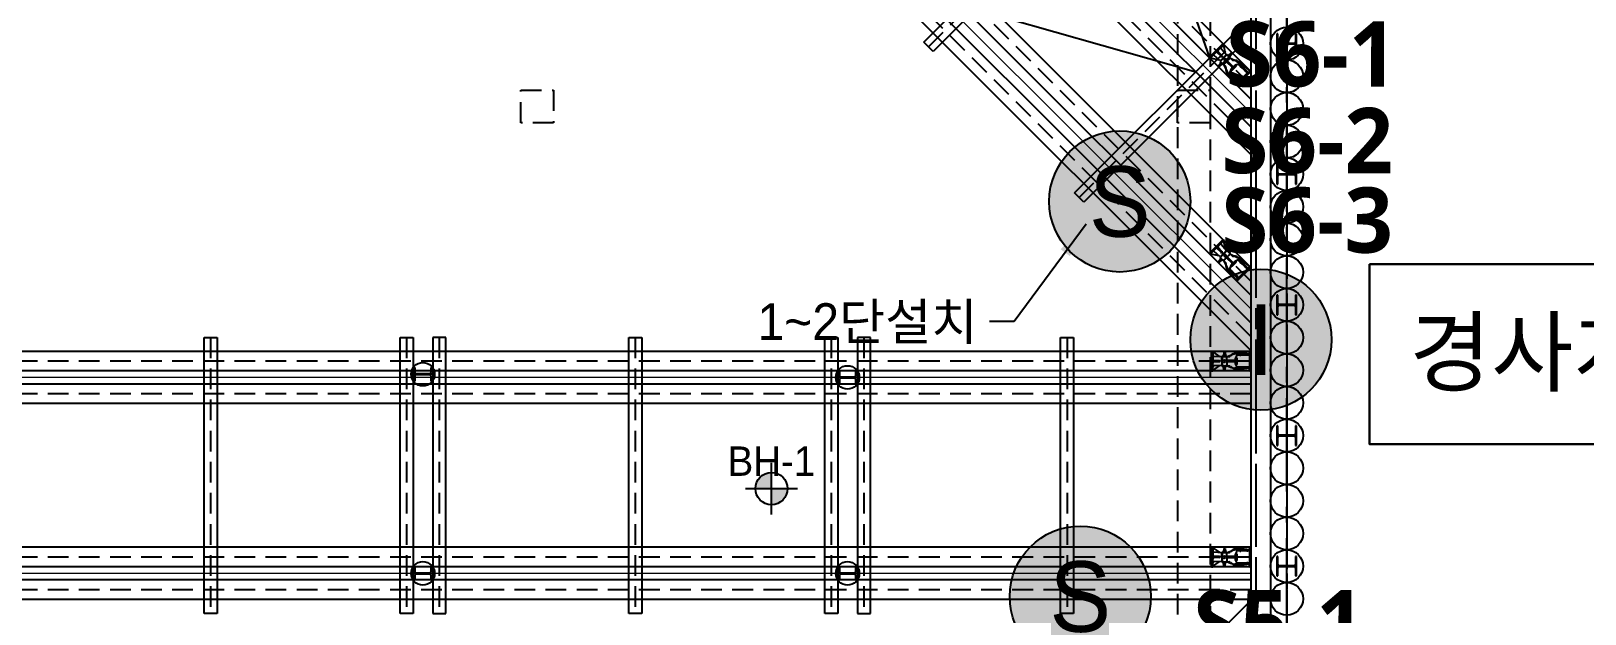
# Model space of a CAD drawing. Header units: millimetres. Extents: x 1073475 to 2890243, y -1340830 to -367733.
# Drawn here: x 2518226 to 2542011, y -415668 to -406744 of the extents above; entities that cross this region are included whole.
import ezdxf
from ezdxf.enums import TextEntityAlignment as Align
from ezdxf.xclip import XClip

# ---------------------------------------------------------------- set-up
doc = ezdxf.new("R2010")
doc.units = ezdxf.units.MM
doc.header["$LTSCALE"] = 50
doc.header["$XCLIPFRAME"] = 2
doc.header["$PDMODE"] = 3
doc.header["$PDSIZE"] = 100
for name, pattern in [('ANYANG3', [3, 2, -1]), ('CENTER2', [28.575, 19.05, -3.175, 3.175, -3.175]), ('HIDDEN', [9.525, 6.35, -3.175]), ('PHANTOM', [63.5, 31.75, -6.35, 6.35, -6.35, 6.35, -6.35])]:
    doc.linetypes.add(name, pattern=pattern)
doc.layers.add('_0', color=7, linetype='Continuous', lineweight=0)
for name, color, linetype in [('ANGLE', 1, 'Continuous'), ('C-DIM', 7, 'Continuous'), ('CEN', 1, 'CENTER2'), ('CIP', 1, 'Continuous'), ('H-BEAM', 5, 'Continuous'), ('H-BEAM-상부', 173, 'Continuous'), ('HPILE-300x200', 3, 'Continuous'), ('NO', 2, 'Continuous'), ('POST PILE', 6, 'Continuous'), ('SITE', 7, 'PHANTOM'), ('ST-CEN', 1, 'HIDDEN'), ('ST-CEN(상부 H-BEAM)', 1, 'HIDDEN'), ('ST-CEN(하부 H-BEAM)', 1, 'HIDDEN'), ('STRUT', 3, 'Continuous'), ('WALE-1', 3, 'Continuous'), ('건축', 233, 'HIDDEN'), ('계측기 변형률계', 150, 'Continuous'), ('계측기 지중경사계', 97, 'Continuous'), ('단면', 4, 'Continuous'), ('대지경계선', 6, 'PHANTOM'), ('연속지적도', 32, 'Continuous'), ('유압JACK', 2, 'Continuous'), ('주상도', 7, 'Continuous'), ('지번', 4, 'Continuous'), ('측량점_높이', 8, 'Continuous'), ('측량점_심볼', 7, 'Continuous'), ('현황', 9, 'Continuous')]:
    doc.layers.add(name, color=color, linetype=linetype)
doc.styles.get("Standard").update_dxf_attribs({"font": ''})
doc.styles.add('굴림체', font='')
doc.styles.add('돋움', font='')
doc.styles.add('로고', font='malgunbd.ttf')
doc.styles.get('Standard').set_extended_font_data('Dotum')
doc.styles.get('굴림체').set_extended_font_data('Dotum')
doc.styles.get('돋움').set_extended_font_data('Dotum')
doc.linetypes.add('WATER_LINE', pattern='A,12.7,-5.08,["WATER",Standard,S=2.54,R=0,X=-2.54,Y=-1.27],-6.35', length=24.13)
doc.dimstyles.new('SAM-200-지시선', dxfattribs={"dimscale": 0.1, "dimtxt": 300, "dimasz": 360, "dimexe": 70, "dimexo": 0, "dimgap": 100, "dimtad": 1, "dimdec": 0, "dimzin": 0, "dimdsep": 46, "dimlunit": 6, "dimtxsty": '돋움', "dimcen": 100, "dimclrd": 1, "dimclre": 1, "dimclrt": 256, "dimadec": 0, "dimazin": 0, "dimtfac": 1, "dimtdec": 0, "dimtix": 1, "dimtmove": 2, "dimatfit": 3, "dimfxl": 70, "dimtolj": 1, "dimtzin": 0, "dimlwd": -1, "dimlwe": -1, "dimarcsym": 0})

# ---------------------------------------------------------------- blocks, each defined once
blk = doc.blocks.new('A$405090834614')
at = {"layer": 'SITE', "color": 251, "linetype": 'ANYANG3', "ltscale": 0.5}
blk.add_line((134628, 120624), (170018, 124364), dxfattribs=at)
at = {"layer": '연속지적도', "color": 251}
blk.add_line((170018, 124364), (134628, 120624), dxfattribs=at)
at = {"layer": '측량점_심볼', "color": 251}
for p in [(150417, 137458), (152173, 126315)]:
    blk.add_point(p, dxfattribs=at)
at = {"layer": '지번', "color": 251, "style": '굴림체'}
blk.add_text('1280 대', height=450, rotation=0.0211, dxfattribs=at).set_placement((150805, 137948), align=Align.MIDDLE_CENTER)
at = {"layer": '측량점_높이', "color": 251, "style": '굴림체'}
for s, p in [('13.48', (150417, 137158)), ('13.54', (152173, 126015))]:
    blk.add_text(s, height=450, dxfattribs=at).set_placement(p, align=Align.TOP_CENTER)
blk = doc.blocks.new('A$412942629171')
at = {"layer": '계측기 지중경사계'}
blk.add_hatch(color=254, dxfattribs=at).paths.add_polyline_path([(-720, -720, 1), (720, -720, 1)])
blk.add_circle((0, -720), 720, dxfattribs=at)
at = {"layer": '계측기 지중경사계', "style": '돋움'}
blk.add_text('I', height=720, dxfattribs=at).set_placement((0, -720), align=Align.MIDDLE_CENTER)
blk = doc.blocks.new('A$418028669546')
at = {"layer": '계측기 변형률계'}
blk.add_hatch(color=254, dxfattribs=at).paths.add_polyline_path([(-720, -720, 1), (720, -720, 1)])
blk.add_circle((0, -720), 720, dxfattribs=at)
at = {"layer": '계측기 변형률계', "style": '돋움'}
blk.add_text('S', height=720, dxfattribs=at).set_placement((0, -720), align=Align.MIDDLE_CENTER)
blk = doc.blocks.new('A$C7A8C1D28')
at = {"layer": '주상도'}
h = blk.add_hatch(color=8, dxfattribs=at)
h.paths.add_polyline_path([(-46410, -32897, 0.414214), (-46656, -33143), (-46410, -33143)])
h.paths.add_polyline_path([(-46410, -33143), (-46410, -33390, 0.414214), (-46163, -33143)])
at = {"layer": '_0', "color": 8}
for p, q in [((-39072, -30391), (-53322, -16141)), ((-39072, -27391), (-50322, -16141)), ((-39072, -31441), (-70045, -31441)), ((-39072, -34441), (-70045, -34441))]:
    blk.add_line(p, q, dxfattribs=at)
at = {"layer": 'ANGLE', "color": 8}
for p, q in [((-40825, -23351), (-39703, -26548)), ((-43510, -25741), (-39915, -26760))]:
    blk.add_line(p, q, dxfattribs=at)
at = {"layer": 'CEN', "color": 8, "ltscale": 1.5}
for p, q in [((-38522, -15630), (-38522, -50241)), ((-38522, -50330), (-38522, -15630))]:
    blk.add_line(p, q, dxfattribs=at)
at = {"layer": 'CIP', "color": 8}
for centre in [(-38522, -26330), (-38522, -26830), (-38522, -27330), (-38522, -27830), (-38522, -28330), (-38522, -28830), (-38522, -29330), (-38522, -29830), (-38522, -30330), (-38522, -30830), (-38522, -31330), (-38522, -31830), (-38522, -32330), (-38522, -32830), (-38522, -33330), (-38522, -33830), (-38522, -34330), (-38522, -34830)]:
    blk.add_circle(centre, 250, dxfattribs=at)
at = {"layer": 'H-BEAM', "color": 8}
for p, q in [((-44076, -26307), (-39072, -21303)), ((-39072, -21586), (-43935, -26448)), ((-43935, -26448), (-44076, -26307)), ((-52095, -35055), (-52095, -30827)), ((-52095, -30827), (-51895, -30827)), ((-51895, -30827), (-51895, -35055)), ((-51595, -30827), (-51595, -35055)), ((-51395, -30827), (-51595, -30827)), ((-51395, -35055), (-51395, -30827)), ((-45595, -35055), (-45595, -30827)), ((-45595, -30827), (-45395, -30827)), ((-45395, -30827), (-45395, -35055)), ((-45095, -30827), (-45095, -35055)), ((-44895, -30827), (-45095, -30827)), ((-44895, -35055), (-44895, -30827)), ((-51895, -35055), (-52095, -35055)), ((-51595, -35055), (-51395, -35055)), ((-45395, -35055), (-45595, -35055)), ((-45095, -35055), (-44895, -35055))]:
    blk.add_line(p, q, dxfattribs=at)
at = {"layer": 'H-BEAM-상부', "color": 8}
for p, q in [((-41769, -28614), (-39349, -26195)), ((-39208, -26336), (-41627, -28755)), ((-39349, -26195), (-39208, -26336)), ((-41627, -28755), (-41769, -28614)), ((-55095, -35055), (-55095, -30827)), ((-55095, -30827), (-54895, -30827)), ((-54895, -30827), (-54895, -35055)), ((-48595, -35055), (-48595, -30827)), ((-48595, -30827), (-48395, -30827)), ((-48395, -30827), (-48395, -35055)), ((-41984, -35055), (-41984, -30827)), ((-41984, -30827), (-41784, -30827)), ((-41784, -30827), (-41784, -35055)), ((-54895, -35055), (-55095, -35055)), ((-48395, -35055), (-48595, -35055)), ((-41784, -35055), (-41984, -35055))]:
    blk.add_line(p, q, dxfattribs=at)
at = {"layer": 'HPILE-300x200', "color": 8}
for p, q in [((-38658, -26180), (-38672, -26180)), ((-38672, -26180), (-38672, -26480)), ((-38372, -26330), (-38672, -26330)), ((-38658, -26306), (-38658, -26180)), ((-38658, -26480), (-38658, -26355)), ((-38406, -26326), (-38638, -26326)), ((-38638, -26335), (-38406, -26335)), ((-38372, -26180), (-38386, -26180)), ((-38386, -26180), (-38386, -26306)), ((-38386, -26355), (-38386, -26480)), ((-38372, -26480), (-38372, -26180)), ((-38672, -26480), (-38658, -26480)), ((-38386, -26480), (-38372, -26480)), ((-38658, -28180), (-38672, -28180)), ((-38672, -28180), (-38672, -28480)), ((-38658, -28306), (-38658, -28180)), ((-38372, -28180), (-38386, -28180)), ((-38386, -28180), (-38386, -28306)), ((-38372, -28480), (-38372, -28180)), ((-38372, -28330), (-38672, -28330)), ((-38672, -28480), (-38658, -28480)), ((-38658, -28480), (-38658, -28355)), ((-38406, -28326), (-38638, -28326)), ((-38638, -28335), (-38406, -28335)), ((-38386, -28355), (-38386, -28480)), ((-38386, -28480), (-38372, -28480)), ((-38658, -30180), (-38672, -30180)), ((-38672, -30180), (-38672, -30480)), ((-38658, -30306), (-38658, -30180)), ((-38372, -30180), (-38386, -30180)), ((-38386, -30180), (-38386, -30306)), ((-38372, -30480), (-38372, -30180)), ((-38372, -30330), (-38672, -30330)), ((-38658, -30480), (-38658, -30355)), ((-38406, -30326), (-38638, -30326)), ((-38638, -30335), (-38406, -30335)), ((-38386, -30355), (-38386, -30480)), ((-38672, -30480), (-38658, -30480)), ((-38386, -30480), (-38372, -30480)), ((-38658, -32180), (-38672, -32180)), ((-38672, -32180), (-38672, -32480)), ((-38372, -32330), (-38672, -32330)), ((-38658, -32306), (-38658, -32180)), ((-38406, -32326), (-38638, -32326)), ((-38638, -32335), (-38406, -32335)), ((-38372, -32180), (-38386, -32180)), ((-38386, -32180), (-38386, -32306)), ((-38372, -32480), (-38372, -32180)), ((-38672, -32480), (-38658, -32480)), ((-38658, -32480), (-38658, -32355)), ((-38386, -32355), (-38386, -32480)), ((-38386, -32480), (-38372, -32480)), ((-38658, -34180), (-38672, -34180)), ((-38672, -34180), (-38672, -34480)), ((-38658, -34306), (-38658, -34180)), ((-38372, -34180), (-38386, -34180)), ((-38386, -34180), (-38386, -34306)), ((-38372, -34480), (-38372, -34180)), ((-38372, -34330), (-38672, -34330)), ((-38672, -34480), (-38658, -34480)), ((-38658, -34480), (-38658, -34355)), ((-38406, -34326), (-38638, -34326)), ((-38638, -34335), (-38406, -34335)), ((-38386, -34355), (-38386, -34480)), ((-38386, -34480), (-38372, -34480))]:
    blk.add_line(p, q, dxfattribs=at)
for centre, start, end in [((-38638, -26306), 180, 270), ((-38638, -26355), 90, 180), ((-38406, -26306), 270, 0), ((-38406, -26355), 0, 90), ((-38638, -28306), 180, 270), ((-38638, -28355), 90, 180), ((-38406, -28306), 270, 0), ((-38406, -28355), 0, 90), ((-38638, -30306), 180, 270), ((-38638, -30355), 90, 180), ((-38406, -30306), 270, 0), ((-38406, -30355), 0, 90), ((-38638, -32306), 180, 270), ((-38638, -32355), 90, 180), ((-38406, -32306), 270, 0), ((-38406, -32355), 0, 90), ((-38638, -34306), 180, 270), ((-38638, -34355), 90, 180), ((-38406, -34306), 270, 0), ((-38406, -34355), 0, 90)]:
    blk.add_arc(centre, 20, start, end, dxfattribs=at)
at = {"layer": 'POST PILE', "color": 8}
for p, q in [((-51595, -31391), (-51895, -31391)), ((-45095, -31441), (-45395, -31441)), ((-51595, -34441), (-51895, -34441)), ((-45095, -34441), (-45395, -34441))]:
    blk.add_line(p, q, dxfattribs=at)
for points in [[(-51895, -31291), (-51870, -31291), (-51870, -31362, 0.414214), (-51850, -31382), (-51640, -31382, 0.414214), (-51620, -31362), (-51620, -31291), (-51595, -31291), (-51595, -31491), (-51620, -31491), (-51620, -31421, 0.414214), (-51640, -31401), (-51850, -31401, 0.414214), (-51870, -31421), (-51870, -31491), (-51895, -31491)], [(-45395, -31341), (-45370, -31341), (-45370, -31412, 0.414214), (-45350, -31432), (-45140, -31432, 0.414214), (-45120, -31412), (-45120, -31341), (-45095, -31341), (-45095, -31541), (-45120, -31541), (-45120, -31471, 0.414214), (-45140, -31451), (-45350, -31451, 0.414214), (-45370, -31471), (-45370, -31541), (-45395, -31541)], [(-51895, -34341), (-51870, -34341), (-51870, -34412, 0.414214), (-51850, -34432), (-51640, -34432, 0.414214), (-51620, -34412), (-51620, -34341), (-51595, -34341), (-51595, -34541), (-51620, -34541), (-51620, -34471, 0.414214), (-51640, -34451), (-51850, -34451, 0.414214), (-51870, -34471), (-51870, -34541), (-51895, -34541)], [(-45395, -34341), (-45370, -34341), (-45370, -34412, 0.414214), (-45350, -34432), (-45140, -34432, 0.414214), (-45120, -34412), (-45120, -34341), (-45095, -34341), (-45095, -34541), (-45120, -34541), (-45120, -34471, 0.414214), (-45140, -34451), (-45350, -34451, 0.414214), (-45370, -34471), (-45370, -34541), (-45395, -34541)]]:
    blk.add_lwpolyline(points, format="xyb", close=True, dxfattribs=at)
for centre in [(-51745, -31391), (-45245, -31441), (-51745, -34441), (-45245, -34441)]:
    blk.add_circle(centre, 180, dxfattribs=at)
at = {"layer": 'ST-CEN', "color": 8}
for p, q in [((-39072, -30815), (-53746, -16141)), ((-39072, -29967), (-52898, -16141)), ((-39072, -27815), (-50746, -16141)), ((-39072, -26967), (-49898, -16141)), ((-39072, -31191), (-70045, -31191)), ((-39072, -31691), (-70045, -31691)), ((-39072, -34191), (-70045, -34191)), ((-39072, -34691), (-70045, -34691))]:
    blk.add_line(p, q, dxfattribs=at)
at = {"layer": 'ST-CEN(상부 H-BEAM)', "color": 8}
for p, q in [((-41698, -28685), (-39279, -26266)), ((-54995, -30827), (-54995, -35055)), ((-48495, -30827), (-48495, -35055)), ((-41884, -30827), (-41884, -35055))]:
    blk.add_line(p, q, dxfattribs=at)
at = {"layer": 'ST-CEN(하부 H-BEAM)', "color": 8}
for p, q in [((-44005, -26377), (-39072, -21445)), ((-51995, -30827), (-51995, -35055)), ((-51495, -30827), (-51495, -35055)), ((-45495, -30827), (-45495, -35055)), ((-44995, -30827), (-44995, -35055))]:
    blk.add_line(p, q, dxfattribs=at)
at = {"layer": 'STRUT', "color": 8}
for p, q in [((-39072, -31027), (-53959, -16141)), ((-39072, -30603), (-53534, -16141)), ((-39072, -30179), (-53110, -16141)), ((-39072, -29755), (-52686, -16141)), ((-39072, -28027), (-50959, -16141)), ((-39072, -27603), (-50534, -16141)), ((-39072, -27179), (-50110, -16141)), ((-39072, -26755), (-49686, -16141)), ((-39072, -31041), (-70045, -31041)), ((-39072, -31341), (-70045, -31341)), ((-39072, -31541), (-70045, -31541)), ((-39072, -31841), (-70045, -31841)), ((-39072, -34041), (-70045, -34041)), ((-39072, -34341), (-70045, -34341)), ((-39072, -34541), (-70045, -34541)), ((-39072, -34841), (-70045, -34841)), ((-39072, -34855), (-53959, -49741))]:
    blk.add_line(p, q, dxfattribs=at)
at = {"layer": 'WALE-1', "color": 8}
for p, q in [((-38772, -15841), (-38772, -50041)), ((-39072, -16141), (-39072, -49741))]:
    blk.add_line(p, q, dxfattribs=at)
at = {"layer": '건축', "color": 8}
for p, q in [((-39695, -15891), (-39695, -49991)), ((-40195, -19991), (-40195, -43591)), ((-50245, -27541), (-50245, -27041)), ((-50245, -27041), (-49745, -27041)), ((-49745, -27041), (-49745, -27541)), ((-40195, -27541), (-40195, -27041)), ((-40195, -27041), (-39695, -27041)), ((-39695, -27041), (-39695, -27541)), ((-49745, -27541), (-50245, -27541)), ((-39695, -27541), (-40195, -27541))]:
    blk.add_line(p, q, dxfattribs=at)
blk.add_lwpolyline([(-38995, -50731), (-64002, -50731), (-71073, -43660), (-71073, -20799), (-65416, -15142), (-38995, -15142)], close=True, dxfattribs=at)
at = {"layer": '대지경계선', "color": 8}
for p, q in [((-38995, -15142), (-38995, -50731)), ((-38522, -15641), (-38522, -50241))]:
    blk.add_line(p, q, dxfattribs=at)
at = {"layer": '유압JACK', "color": 8}
for p, q in [((-39497, -26330), (-39709, -26542)), ((-39709, -26542), (-39497, -26330)), ((-39488, -26347), (-39590, -26449)), ((-39488, -26347), (-39573, -26432)), ((-39488, -26347), (-39527, -26387)), ((-39497, -26330), (-39488, -26340)), ((-39490, -26349), (-39463, -26479)), ((-39709, -26542), (-39700, -26552)), ((-39693, -26552), (-39583, -26442)), ((-39693, -26552), (-39607, -26467)), ((-39693, -26552), (-39653, -26512)), ((-39690, -26549), (-39560, -26576)), ((-39544, -26590), (-39632, -26511)), ((-39523, -26527), (-39587, -26466)), ((-39512, -26516), (-39573, -26453)), ((-39564, -26662), (-39534, -26627)), ((-39488, -26551), (-39537, -26599)), ((-39537, -26605), (-39535, -26607)), ((-39492, -26547), (-39536, -26590)), ((-39535, -26607), (-39493, -26649)), ((-39453, -26508), (-39532, -26586)), ((-39532, -26586), (-39527, -26590)), ((-39530, -26584), (-39525, -26588)), ((-39449, -26495), (-39528, -26407)), ((-39449, -26512), (-39527, -26590)), ((-39492, -26547), (-39449, -26503)), ((-39427, -26589), (-39490, -26652)), ((-39488, -26551), (-39440, -26503)), ((-39439, -26600), (-39487, -26649)), ((-39455, -26510), (-39451, -26514)), ((-39453, -26508), (-39449, -26512)), ((-39360, -26692), (-39440, -26612)), ((-39439, -26600), (-39390, -26552)), ((-39434, -26503), (-39433, -26504)), ((-39433, -26504), (-39390, -26546)), ((-39427, -26589), (-39387, -26549)), ((-39347, -26680), (-39427, -26599)), ((-39414, -26613), (-39426, -26626)), ((-39377, -26475), (-39412, -26505)), ((-39363, -26489), (-39393, -26525)), ((-39392, -26545), (-39390, -26546)), ((-39391, -26546), (-39390, -26546)), ((-39387, -26549), (-39359, -26578)), ((-39384, -26553), (-39320, -26584)), ((-39342, -26584), (-39324, -26584)), ((-39124, -26760), (-39273, -26610)), ((-39082, -26745), (-39257, -26607)), ((-39550, -26676), (-39515, -26647)), ((-39494, -26647), (-39493, -26649)), ((-39494, -26648), (-39493, -26649)), ((-39490, -26652), (-39461, -26680)), ((-39486, -26655), (-39455, -26719)), ((-39455, -26698), (-39455, -26715)), ((-39294, -26958), (-39432, -26783)), ((-39280, -26915), (-39429, -26766)), ((-39260, -26912), (-39386, -26786)), ((-39381, -26732), (-39375, -26738)), ((-39380, -26729), (-39373, -26736)), ((-39297, -26660), (-39379, -26741)), ((-39379, -26741), (-39375, -26745)), ((-39294, -26664), (-39375, -26745)), ((-39372, -26734), (-39375, -26738)), ((-39301, -26664), (-39372, -26734)), ((-39372, -26734), (-39368, -26738)), ((-39372, -26734), (-39368, -26738)), ((-39372, -26734), (-39368, -26738)), ((-39355, -26671), (-39368, -26684)), ((-39367, -26736), (-39368, -26738)), ((-39302, -26671), (-39367, -26736)), ((-39367, -26736), (-39364, -26738)), ((-39364, -26738), (-39366, -26740)), ((-39366, -26740), (-39362, -26743)), ((-39299, -26673), (-39364, -26738)), ((-39364, -26808), (-39361, -26806)), ((-39296, -26677), (-39362, -26743)), ((-39361, -26806), (-39350, -26816)), ((-39353, -26819), (-39350, -26816)), ((-39310, -26659), (-39303, -26666)), ((-39307, -26658), (-39301, -26664)), ((-39305, -26667), (-39301, -26671)), ((-39305, -26668), (-39302, -26671)), ((-39303, -26673), (-39301, -26675)), ((-39299, -26673), (-39296, -26677)), ((-39297, -26660), (-39294, -26664)), ((-39072, -26755), (-39285, -26967)), ((-39127, -26784), (-39256, -26912)), ((-39127, -26779), (-39253, -26653)), ((-39231, -26675), (-39234, -26678)), ((-39234, -26678), (-39223, -26689)), ((-39220, -26686), (-39223, -26689)), ((-39157, -26750), (-39159, -26753)), ((-39149, -26763), (-39159, -26753)), ((-39146, -26760), (-39149, -26763)), ((-39089, -26745), (-39103, -26760)), ((-39082, -26745), (-39072, -26755)), ((-39294, -26950), (-39280, -26936)), ((-39294, -26958), (-39285, -26967)), ((-39290, -26883), (-39287, -26880)), ((-39276, -26890), (-39287, -26880)), ((-39279, -26893), (-39276, -26890)), ((-39497, -29330), (-39709, -29542)), ((-39709, -29542), (-39497, -29330)), ((-39693, -29552), (-39583, -29442)), ((-39693, -29552), (-39607, -29467)), ((-39488, -29347), (-39590, -29449)), ((-39523, -29527), (-39587, -29466)), ((-39488, -29347), (-39573, -29432)), ((-39512, -29516), (-39573, -29453)), ((-39449, -29495), (-39528, -29407)), ((-39488, -29347), (-39527, -29387)), ((-39497, -29330), (-39488, -29340)), ((-39490, -29349), (-39463, -29479)), ((-39377, -29475), (-39412, -29505)), ((-39363, -29489), (-39393, -29525)), ((-39709, -29542), (-39700, -29552)), ((-39693, -29552), (-39653, -29512)), ((-39690, -29549), (-39560, -29576)), ((-39544, -29590), (-39632, -29511)), ((-39564, -29662), (-39534, -29627)), ((-39550, -29676), (-39515, -29647)), ((-39488, -29551), (-39537, -29599)), ((-39537, -29605), (-39535, -29607)), ((-39492, -29547), (-39536, -29590)), ((-39535, -29607), (-39493, -29649)), ((-39453, -29508), (-39532, -29586)), ((-39532, -29586), (-39527, -29590)), ((-39530, -29584), (-39525, -29588)), ((-39449, -29512), (-39527, -29590)), ((-39494, -29647), (-39493, -29649)), ((-39494, -29648), (-39493, -29649)), ((-39492, -29547), (-39449, -29503)), ((-39427, -29589), (-39490, -29652)), ((-39490, -29652), (-39461, -29680)), ((-39488, -29551), (-39440, -29503)), ((-39439, -29600), (-39487, -29649)), ((-39486, -29655), (-39455, -29719)), ((-39455, -29510), (-39451, -29514)), ((-39455, -29698), (-39455, -29715)), ((-39453, -29508), (-39449, -29512)), ((-39360, -29692), (-39440, -29612)), ((-39439, -29600), (-39390, -29552)), ((-39434, -29503), (-39433, -29504)), ((-39433, -29504), (-39390, -29546)), ((-39427, -29589), (-39387, -29549)), ((-39347, -29680), (-39427, -29599)), ((-39414, -29613), (-39426, -29626)), ((-39392, -29545), (-39390, -29546)), ((-39391, -29546), (-39390, -29546)), ((-39387, -29549), (-39359, -29578)), ((-39384, -29553), (-39320, -29584)), ((-39380, -29729), (-39373, -29736)), ((-39297, -29660), (-39379, -29741)), ((-39294, -29664), (-39375, -29745)), ((-39301, -29664), (-39372, -29734)), ((-39355, -29671), (-39368, -29684)), ((-39302, -29671), (-39367, -29736)), ((-39299, -29673), (-39364, -29738)), ((-39296, -29677), (-39362, -29743)), ((-39342, -29584), (-39324, -29584)), ((-39310, -29659), (-39303, -29666)), ((-39307, -29658), (-39301, -29664)), ((-39305, -29667), (-39301, -29671)), ((-39305, -29668), (-39302, -29671)), ((-39303, -29673), (-39301, -29675)), ((-39299, -29673), (-39296, -29677)), ((-39297, -29660), (-39294, -29664)), ((-39124, -29760), (-39273, -29610)), ((-39082, -29745), (-39257, -29607)), ((-39127, -29779), (-39253, -29653)), ((-39231, -29675), (-39234, -29678)), ((-39234, -29678), (-39223, -29689)), ((-39220, -29686), (-39223, -29689)), ((-39294, -29958), (-39432, -29783)), ((-39280, -29915), (-39429, -29766)), ((-39260, -29912), (-39386, -29786)), ((-39381, -29732), (-39375, -29738)), ((-39379, -29741), (-39375, -29745)), ((-39372, -29734), (-39375, -29738)), ((-39372, -29734), (-39368, -29738)), ((-39372, -29734), (-39368, -29738)), ((-39372, -29734), (-39368, -29738)), ((-39367, -29736), (-39368, -29738)), ((-39367, -29736), (-39364, -29738)), ((-39364, -29738), (-39366, -29740)), ((-39366, -29740), (-39362, -29743)), ((-39364, -29808), (-39361, -29806)), ((-39361, -29806), (-39350, -29816)), ((-39353, -29819), (-39350, -29816)), ((-39294, -29950), (-39280, -29936)), ((-39294, -29958), (-39285, -29967)), ((-39290, -29883), (-39287, -29880)), ((-39276, -29890), (-39287, -29880)), ((-39072, -29755), (-39285, -29967)), ((-39279, -29893), (-39276, -29890)), ((-39127, -29784), (-39256, -29912)), ((-39157, -29750), (-39159, -29753)), ((-39149, -29763), (-39159, -29753)), ((-39146, -29760), (-39149, -29763)), ((-39089, -29745), (-39103, -29760)), ((-39082, -29745), (-39072, -29755)), ((-39672, -31041), (-39659, -31041)), ((-39672, -31041), (-39672, -31341)), ((-39672, -31341), (-39672, -31041)), ((-39654, -31046), (-39654, -31103)), ((-39654, -31046), (-39654, -31191)), ((-39654, -31046), (-39654, -31167)), ((-39654, -31050), (-39544, -31123)), ((-39522, -31124), (-39640, -31118)), ((-39516, -31191), (-39516, -31130)), ((-39516, -31136), (-39510, -31136)), ((-39516, -31136), (-39516, -31247)), ((-39516, -31139), (-39510, -31139)), ((-39510, -31191), (-39510, -31123)), ((-39510, -31136), (-39510, -31247)), ((-39506, -31119), (-39504, -31119)), ((-39504, -31119), (-39444, -31119)), ((-39485, -31059), (-39489, -31105)), ((-39465, -31059), (-39462, -31105)), ((-39447, -31119), (-39444, -31119)), ((-39445, -31119), (-39444, -31119)), ((-39440, -31175), (-39440, -31119)), ((-39440, -31119), (-39400, -31119)), ((-39440, -31191), (-39440, -31123)), ((-39435, -31119), (-39368, -31096)), ((-39383, -31111), (-39371, -31099)), ((-39105, -31081), (-39317, -31081)), ((-39308, -31142), (-39298, -31142)), ((-39085, -31041), (-39307, -31067)), ((-39307, -31139), (-39298, -31139)), ((-39298, -31134), (-39293, -31134)), ((-39298, -31134), (-39298, -31249)), ((-39298, -31139), (-39298, -31238)), ((-39298, -31144), (-39293, -31144)), ((-39298, -31144), (-39293, -31144)), ((-39293, -31134), (-39293, -31249)), ((-39293, -31144), (-39293, -31236)), ((-39293, -31146), (-39290, -31146)), ((-39290, -31144), (-39285, -31144)), ((-39290, -31144), (-39290, -31236)), ((-39285, -31144), (-39285, -31238)), ((-39093, -31097), (-39272, -31097)), ((-39240, -31097), (-39240, -31101)), ((-39240, -31101), (-39225, -31101)), ((-39225, -31097), (-39225, -31101)), ((-39135, -31097), (-39135, -31101)), ((-39120, -31101), (-39135, -31101)), ((-39120, -31097), (-39120, -31101)), ((-39090, -31046), (-39090, -31066)), ((-39090, -31100), (-39090, -31282)), ((-39085, -31041), (-39072, -31041)), ((-39072, -31041), (-39072, -31341)), ((-39672, -31341), (-39659, -31341)), ((-39654, -31336), (-39654, -31181)), ((-39654, -31336), (-39654, -31216)), ((-39654, -31332), (-39544, -31260)), ((-39654, -31336), (-39654, -31280)), ((-39552, -31184), (-39640, -31182)), ((-39552, -31199), (-39640, -31201)), ((-39522, -31259), (-39640, -31265)), ((-39516, -31191), (-39516, -31253)), ((-39516, -31244), (-39510, -31244)), ((-39516, -31247), (-39510, -31247)), ((-39510, -31191), (-39510, -31260)), ((-39506, -31264), (-39504, -31264)), ((-39504, -31264), (-39444, -31264)), ((-39485, -31324), (-39489, -31278)), ((-39465, -31324), (-39462, -31278)), ((-39447, -31264), (-39444, -31264)), ((-39445, -31264), (-39444, -31264)), ((-39440, -31175), (-39440, -31264)), ((-39440, -31191), (-39440, -31260)), ((-39440, -31264), (-39400, -31264)), ((-39435, -31264), (-39368, -31287)), ((-39320, -31182), (-39433, -31182)), ((-39320, -31200), (-39433, -31200)), ((-39414, -31182), (-39414, -31200)), ((-39383, -31272), (-39371, -31284)), ((-39331, -31182), (-39331, -31200)), ((-39105, -31301), (-39317, -31301)), ((-39308, -31241), (-39298, -31241)), ((-39307, -31244), (-39298, -31244)), ((-39085, -31341), (-39307, -31315)), ((-39298, -31238), (-39293, -31238)), ((-39298, -31238), (-39293, -31238)), ((-39298, -31238), (-39298, -31244)), ((-39298, -31239), (-39293, -31239)), ((-39298, -31249), (-39293, -31249)), ((-39293, -31236), (-39293, -31238)), ((-39293, -31236), (-39290, -31236)), ((-39290, -31236), (-39290, -31238)), ((-39290, -31238), (-39285, -31238)), ((-39093, -31285), (-39272, -31285)), ((-39240, -31281), (-39225, -31281)), ((-39240, -31285), (-39240, -31281)), ((-39225, -31285), (-39225, -31281)), ((-39135, -31285), (-39135, -31281)), ((-39120, -31281), (-39135, -31281)), ((-39120, -31285), (-39120, -31281)), ((-39090, -31336), (-39090, -31316)), ((-39085, -31341), (-39072, -31341)), ((-39672, -34041), (-39659, -34041)), ((-39672, -34041), (-39672, -34341)), ((-39672, -34341), (-39672, -34041)), ((-39654, -34046), (-39654, -34103)), ((-39654, -34046), (-39654, -34191)), ((-39654, -34046), (-39654, -34167)), ((-39654, -34050), (-39544, -34123)), ((-39654, -34336), (-39654, -34181)), ((-39654, -34336), (-39654, -34216)), ((-39522, -34124), (-39640, -34118)), ((-39552, -34184), (-39640, -34182)), ((-39552, -34199), (-39640, -34201)), ((-39516, -34191), (-39516, -34130)), ((-39516, -34136), (-39510, -34136)), ((-39516, -34136), (-39516, -34247)), ((-39516, -34139), (-39510, -34139)), ((-39516, -34191), (-39516, -34253)), ((-39516, -34244), (-39510, -34244)), ((-39516, -34247), (-39510, -34247)), ((-39510, -34191), (-39510, -34123)), ((-39510, -34136), (-39510, -34247)), ((-39510, -34191), (-39510, -34260)), ((-39506, -34119), (-39504, -34119)), ((-39504, -34119), (-39444, -34119)), ((-39485, -34059), (-39489, -34105)), ((-39465, -34059), (-39462, -34105)), ((-39447, -34119), (-39444, -34119)), ((-39445, -34119), (-39444, -34119)), ((-39440, -34175), (-39440, -34119)), ((-39440, -34119), (-39400, -34119)), ((-39440, -34191), (-39440, -34123)), ((-39440, -34175), (-39440, -34264)), ((-39440, -34191), (-39440, -34260)), ((-39435, -34119), (-39368, -34096)), ((-39320, -34182), (-39433, -34182)), ((-39320, -34200), (-39433, -34200)), ((-39414, -34182), (-39414, -34200)), ((-39383, -34111), (-39371, -34099)), ((-39331, -34182), (-39331, -34200)), ((-39105, -34081), (-39317, -34081)), ((-39308, -34142), (-39298, -34142)), ((-39308, -34241), (-39298, -34241)), ((-39085, -34041), (-39307, -34067)), ((-39307, -34139), (-39298, -34139)), ((-39307, -34244), (-39298, -34244)), ((-39298, -34134), (-39293, -34134)), ((-39298, -34134), (-39298, -34249)), ((-39298, -34139), (-39298, -34238)), ((-39298, -34144), (-39293, -34144)), ((-39298, -34144), (-39293, -34144)), ((-39298, -34238), (-39293, -34238)), ((-39298, -34238), (-39293, -34238)), ((-39298, -34238), (-39298, -34244)), ((-39298, -34239), (-39293, -34239)), ((-39298, -34249), (-39293, -34249)), ((-39293, -34134), (-39293, -34249)), ((-39293, -34144), (-39293, -34236)), ((-39293, -34146), (-39290, -34146)), ((-39293, -34236), (-39293, -34238)), ((-39293, -34236), (-39290, -34236)), ((-39290, -34144), (-39285, -34144)), ((-39290, -34144), (-39290, -34236)), ((-39290, -34236), (-39290, -34238)), ((-39290, -34238), (-39285, -34238)), ((-39285, -34144), (-39285, -34238)), ((-39093, -34097), (-39272, -34097)), ((-39240, -34097), (-39240, -34101)), ((-39240, -34101), (-39225, -34101)), ((-39225, -34097), (-39225, -34101)), ((-39135, -34097), (-39135, -34101)), ((-39120, -34101), (-39135, -34101)), ((-39120, -34097), (-39120, -34101)), ((-39090, -34046), (-39090, -34066)), ((-39090, -34100), (-39090, -34282)), ((-39085, -34041), (-39072, -34041)), ((-39072, -34041), (-39072, -34341)), ((-39672, -34341), (-39659, -34341)), ((-39654, -34332), (-39544, -34260)), ((-39654, -34336), (-39654, -34280)), ((-39522, -34259), (-39640, -34265)), ((-39506, -34264), (-39504, -34264)), ((-39504, -34264), (-39444, -34264)), ((-39485, -34324), (-39489, -34278)), ((-39465, -34324), (-39462, -34278)), ((-39447, -34264), (-39444, -34264)), ((-39445, -34264), (-39444, -34264)), ((-39440, -34264), (-39400, -34264)), ((-39435, -34264), (-39368, -34287)), ((-39383, -34272), (-39371, -34284)), ((-39105, -34301), (-39317, -34301)), ((-39085, -34341), (-39307, -34315)), ((-39093, -34285), (-39272, -34285)), ((-39240, -34281), (-39225, -34281)), ((-39240, -34285), (-39240, -34281)), ((-39225, -34285), (-39225, -34281)), ((-39135, -34285), (-39135, -34281)), ((-39120, -34281), (-39135, -34281)), ((-39120, -34285), (-39120, -34281)), ((-39090, -34336), (-39090, -34316)), ((-39085, -34341), (-39072, -34341))]:
    blk.add_line(p, q, dxfattribs=at)
for centre, radius, start, end in [((-39517, -26397), 15, 135, 222), ((-39491, -26343), 5, 315, 45), ((-39696, -26548), 5, 225, 315), ((-39642, -26522), 15, 48, 135), ((-39597, -26477), 15, 46.2674, 135), ((-39562, -26442), 15, 135, 223.7326), ((-39540, -26586), 6, 228, 315), ((-39534, -26602), 4, 135, 225), ((-39546, -26617), 15, 319.7636, 45), ((-39530, -26535), 10, 315, 46.2674), ((-39505, -26509), 10, 223.7326, 315), ((-39463, -26576), 15, 135, 315), ((-39463, -26576), 15, 315, 135), ((-39463, -26576), 10, 135, 315), ((-39463, -26576), 10, 315, 135), ((-39445, -26617), 7.5, 45, 135), ((-39453, -26499), 6, 315, 42), ((-39437, -26505), 4, 45, 135), ((-39422, -26493), 15, 225, 310.2364), ((-39422, -26594), 7.5, 135, 225), ((-39381, -26534), 15, 139.7636, 225), ((-39393, -26549), 4, 315, 45), ((-39370, -26482), 10, 315, 135), ((-39345, -26564), 20, 225, 269.6398), ((-39345, -26694), 110, 45, 89.6398), ((-39324, -26694), 110, 52.0031, 90), ((-39557, -26669), 10, 135, 315), ((-39505, -26658), 15, 45, 130.2364), ((-39490, -26646), 4, 225, 315), ((-39475, -26695), 20, 0.3602, 45), ((-39345, -26694), 110, 180.3602, 225), ((-39345, -26715), 110, 180, 217.9969), ((-39368, -26768), 25, 164.7623, 225), ((-39234, -26805), 164, 135, 164.7623), ((-39363, -26696), 5, 319.7518, 45), ((-39234, -26805), 164, 105.2377, 135), ((-39343, -26676), 5, 225, 310.2482), ((-39271, -26671), 25, 45, 105.2377), ((-39129, -26781), 3, 315, 45), ((-39113, -26749), 15, 225, 315), ((-39085, -26749), 5, 45, 135), ((-39290, -26954), 5, 135, 225), ((-39290, -26926), 15, 315, 45), ((-39258, -26910), 3, 225, 315), ((-39597, -29477), 15, 46.2674, 135), ((-39562, -29442), 15, 135, 223.7326), ((-39517, -29397), 15, 135, 222), ((-39491, -29343), 5, 315, 45), ((-39370, -29482), 10, 315, 135), ((-39696, -29548), 5, 225, 315), ((-39642, -29522), 15, 48, 135), ((-39557, -29669), 10, 135, 315), ((-39540, -29586), 6, 228, 315), ((-39534, -29602), 4, 135, 225), ((-39546, -29617), 15, 319.7636, 45), ((-39530, -29535), 10, 315, 46.2674), ((-39505, -29658), 15, 45, 130.2364), ((-39505, -29509), 10, 223.7326, 315), ((-39490, -29646), 4, 225, 315), ((-39463, -29576), 15, 135, 315), ((-39463, -29576), 15, 315, 135), ((-39463, -29576), 10, 135, 315), ((-39463, -29576), 10, 315, 135), ((-39475, -29695), 20, 0.3602, 45), ((-39345, -29694), 110, 180.3602, 225), ((-39345, -29715), 110, 180, 217.9969), ((-39445, -29617), 7.5, 45, 135), ((-39453, -29499), 6, 315, 42), ((-39437, -29505), 4, 45, 135), ((-39422, -29493), 15, 225, 310.2364), ((-39422, -29594), 7.5, 135, 225), ((-39381, -29534), 15, 139.7636, 225), ((-39234, -29805), 164, 135, 164.7623), ((-39393, -29549), 4, 315, 45), ((-39363, -29696), 5, 319.7518, 45), ((-39345, -29564), 20, 225, 269.6398), ((-39234, -29805), 164, 105.2377, 135), ((-39343, -29676), 5, 225, 310.2482), ((-39345, -29694), 110, 45, 89.6398), ((-39324, -29694), 110, 52.0031, 90), ((-39271, -29671), 25, 45, 105.2377), ((-39368, -29768), 25, 164.7623, 225), ((-39290, -29954), 5, 135, 225), ((-39290, -29926), 15, 315, 45), ((-39258, -29910), 3, 225, 315), ((-39129, -29781), 3, 315, 45), ((-39113, -29749), 15, 225, 315), ((-39085, -29749), 5, 45, 135), ((-39659, -31046), 5, 0, 90), ((-39639, -31103), 15, 180, 267), ((-39522, -31130), 6, 0, 87), ((-39506, -31123), 4, 90, 180), ((-39504, -31104), 15, 270, 355.2364), ((-39475, -31059), 10, 0, 180), ((-39447, -31104), 15, 184.7636, 270), ((-39444, -31123), 4, 0, 90), ((-39400, -31099), 20, 270, 314.6398), ((-39308, -31191), 110, 90, 134.6398), ((-39294, -31176), 110, 97.0031, 135), ((-39151, -31191), 164, 150.2377, 180), ((-39272, -31122), 25, 90, 150.2377), ((-39105, -31066), 15, 270, 0), ((-39093, -31100), 3, 0, 90), ((-39085, -31046), 5, 90, 180), ((-39659, -31336), 5, 270, 0), ((-39639, -31167), 15, 180, 268.7326), ((-39639, -31216), 15, 91.2674, 180), ((-39639, -31280), 15, 93, 180), ((-39551, -31174), 10, 268.7326, 0), ((-39551, -31209), 10, 0, 91.2674), ((-39522, -31253), 6, 273, 0), ((-39506, -31260), 4, 180, 270), ((-39504, -31279), 15, 4.7636, 90), ((-39475, -31191), 15, 0, 180), ((-39475, -31191), 15, 180, 0), ((-39475, -31191), 10, 0, 180), ((-39475, -31191), 10, 180, 0), ((-39475, -31324), 10, 180, 0), ((-39447, -31279), 15, 90, 175.2364), ((-39444, -31260), 4, 270, 0), ((-39433, -31175), 7.5, 180, 270), ((-39433, -31208), 7.5, 90, 180), ((-39400, -31284), 20, 45.3602, 90), ((-39308, -31191), 110, 225.3602, 270), ((-39294, -31206), 110, 225, 262.9969), ((-39320, -31177), 5, 270, 355.2482), ((-39320, -31205), 5, 4.7518, 90), ((-39151, -31191), 164, 180, 209.7623), ((-39272, -31260), 25, 209.7623, 270), ((-39105, -31316), 15, 0, 90), ((-39093, -31282), 3, 270, 0), ((-39085, -31336), 5, 180, 270), ((-39659, -34046), 5, 0, 90), ((-39639, -34103), 15, 180, 267), ((-39639, -34167), 15, 180, 268.7326), ((-39639, -34216), 15, 91.2674, 180), ((-39551, -34174), 10, 268.7326, 0), ((-39551, -34209), 10, 0, 91.2674), ((-39522, -34130), 6, 0, 87), ((-39506, -34123), 4, 90, 180), ((-39504, -34104), 15, 270, 355.2364), ((-39475, -34191), 15, 0, 180), ((-39475, -34191), 15, 180, 0), ((-39475, -34059), 10, 0, 180), ((-39475, -34191), 10, 0, 180), ((-39475, -34191), 10, 180, 0), ((-39447, -34104), 15, 184.7636, 270), ((-39444, -34123), 4, 0, 90), ((-39433, -34175), 7.5, 180, 270), ((-39433, -34208), 7.5, 90, 180), ((-39400, -34099), 20, 270, 314.6398), ((-39308, -34191), 110, 90, 134.6398), ((-39294, -34176), 110, 97.0031, 135), ((-39320, -34177), 5, 270, 355.2482), ((-39320, -34205), 5, 4.7518, 90), ((-39151, -34191), 164, 150.2377, 180), ((-39151, -34191), 164, 180, 209.7623), ((-39272, -34122), 25, 90, 150.2377), ((-39105, -34066), 15, 270, 0), ((-39093, -34100), 3, 0, 90), ((-39085, -34046), 5, 90, 180), ((-39659, -34336), 5, 270, 0), ((-39639, -34280), 15, 93, 180), ((-39522, -34253), 6, 273, 0), ((-39506, -34260), 4, 180, 270), ((-39504, -34279), 15, 4.7636, 90), ((-39475, -34324), 10, 180, 0), ((-39447, -34279), 15, 90, 175.2364), ((-39444, -34260), 4, 270, 0), ((-39400, -34284), 20, 45.3602, 90), ((-39308, -34191), 110, 225.3602, 270), ((-39294, -34206), 110, 225, 262.9969), ((-39272, -34260), 25, 209.7623, 270), ((-39105, -34316), 15, 0, 90), ((-39093, -34282), 3, 270, 0), ((-39085, -34336), 5, 180, 270)]:
    blk.add_arc(centre, radius, start, end, dxfattribs=at)
at = {"layer": '주상도', "color": 8}
for p, q in [((-46410, -33540), (-46410, -32747)), ((-46806, -33143), (-46013, -33143))]:
    blk.add_line(p, q, dxfattribs=at)
blk.add_circle((-46410, -33143), 246, dxfattribs=at)
at = {"layer": '주상도', "color": 8, "style": '돋움'}
blk.add_text('BH-1', height=450, dxfattribs=at).set_placement((-46410, -32722), align=Align.MIDDLE_CENTER)

msp = doc.modelspace()

# ---------------------------------------------------------------- linework, layer by layer
at = {"layer": '단면', "color": 5, "linetype": 'WATER_LINE', "lineweight": 30, "ltscale": 0.2}
msp.add_lwpolyline([(2538711.7, -410313.4), (2545893.1, -410313.4), (2545893.1, -413067.5), (2538711.7, -413067.5)], close=True, dxfattribs=at)

# ---------------------------------------------------------------- block references
ref = msp.add_blockref('A$405090834614', (2642714.3, -577934.3), dxfattribs=dict(rotation=83.9464212542183))
XClip(ref).set_block_clipping_path([(104661.0409256864, 187029.200860789), (115795.371209384, 82037.659728932), (199028.6359362481, 90864.5294945205), (187894.3056525505, 195856.0706263776)])

# ---------------------------------------------------------------- texts
at = {"layer": '현황', "color": 5, "style": '로고'}
msp.add_text('경사계4번', height=1000, dxfattribs=at).set_placement((2542204.8, -411648.6), align=Align.MIDDLE)

# ---------------------------------------------------------------- next in the draw order: wipeouts: each hides what was drawn before it
at = {"ltscale": 1.5}
msp.add_wipeout([(2510728.7, -396248.3), (2537446.3, -396248.3), (2537446.3, -430848.3), (2512128.7, -430848.3), (2505423.6, -424143.3), (2505423.6, -401553.3)], dxfattribs=at)

# ---------------------------------------------------------------- next in the draw order: linework, layer by layer
at = {"layer": 'CEN', "color": 8, "ltscale": 1.5}
msp.add_line((2537446.3, -430937), (2537446.3, -396237), dxfattribs=at)

# ---------------------------------------------------------------- next in the draw order: block references
at = {"layer": 'NO', "ltscale": 0.2}
msp.add_blockref('A$C7A8C1D28', (2575968.8, -380607), dxfattribs=at)
at = {"layer": '계측기 변형률계', "xscale": 1.5, "yscale": 1.5, "zscale": 1.5}
for p in [(2534891.1, -408273.5), (2534286.3, -414322.8)]:
    msp.add_blockref('A$418028669546', p, dxfattribs=at)
at = {"layer": '계측기 지중경사계', "xscale": 1.5, "yscale": 1.5, "zscale": 1.5}
msp.add_blockref('A$412942629171', (2537051.3, -410389.9), dxfattribs=at)

# ---------------------------------------------------------------- next in the draw order: texts
at = {"layer": 'C-DIM', "color": 7, "style": '돋움'}
msp.add_text('1~2단설치', height=562.5, dxfattribs=at).set_placement((2532711.5, -411192.8), align=Align.MIDDLE_RIGHT)
at = {"layer": '현황', "color": 1, "style": '로고'}
for s, p in [('S6-1', (2537828.9, -407093.8)), ('S6-2', (2537761.4, -408420.1)), ('S6-3', (2537760.4, -409638.1)), ('S5-1', (2537328.9, -415802.3))]:
    msp.add_text(s, height=1000, dxfattribs=at).set_placement(p, align=Align.MIDDLE)

# ---------------------------------------------------------------- next in the draw order: leaders
at = {"layer": 'C-DIM'}
msp.add_leader([(2534378.3, -409703.2), (2533274, -411192.8), (2532899, -411192.8)], dimstyle='SAM-200-지시선', override={"dimscale": 1.5}, dxfattribs=at)

doc.saveas('drawing.dxf')
